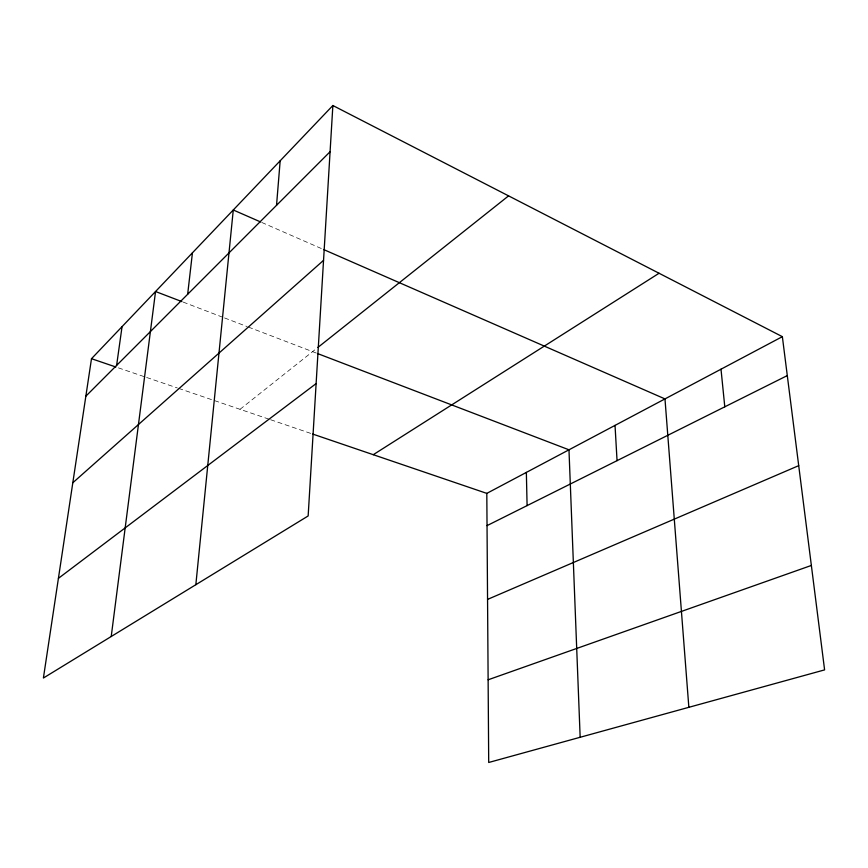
<?xml version="1.0" encoding="UTF-8"?>
<svg xmlns="http://www.w3.org/2000/svg" width="868" height="868" viewBox="0 0 868 868"><rect width="100%" height="100%" fill="white"/><g stroke="black" fill="none" stroke-linecap="round" stroke-linejoin="round"><path stroke-width="0.65" stroke-dasharray="4.34 3.25" d="M240.045 409.305L316.831 348.274M118.417 367.869L145.336 377.037M146.616 377.471L177.354 387.953M178.634 388.387L269.384 419.309M270.653 419.743L311.438 433.631M183.148 302.086L223.304 317.46M224.552 317.938L247.174 326.596M248.432 327.084L316.386 353.102M261.724 222.436L322.343 248.964"/><path stroke-width="1.3" d="M332.867 105.516L308.151 515.95L43.4 678.027L91.498 358.701L332.867 105.516L782.361 336.665L824.6 669.89L488.706 762.484L486.807 493.382L782.361 336.665M276.534 205.325L280.169 160.797M195.843 584.696L233.275 209.991L260.487 221.893M187.662 294.285L192.436 252.816M111.223 636.504L155.546 291.518L181.9 301.608M116.616 365.395L122.052 326.65M85.856 396.188L330.079 151.726M72.814 482.76L323.536 260.357M317.894 347.439L508.572 195.875M58.416 578.348L316.115 383.602M373.262 454.702L659.062 273.257M487.035 525.628L787.298 375.584M487.556 599.397L798.712 465.649M488.12 679.796L811.363 565.448M91.498 358.701L115.856 367.001M312.708 434.065L486.807 493.382M317.655 353.591L568.974 449.808L580.16 737.268M323.58 249.517L664.975 398.911L688.856 707.311M721.004 369.204L724.791 406.821M615.032 425.396L617.05 460.658M526.355 472.409L527.093 505.61"/></g></svg>
